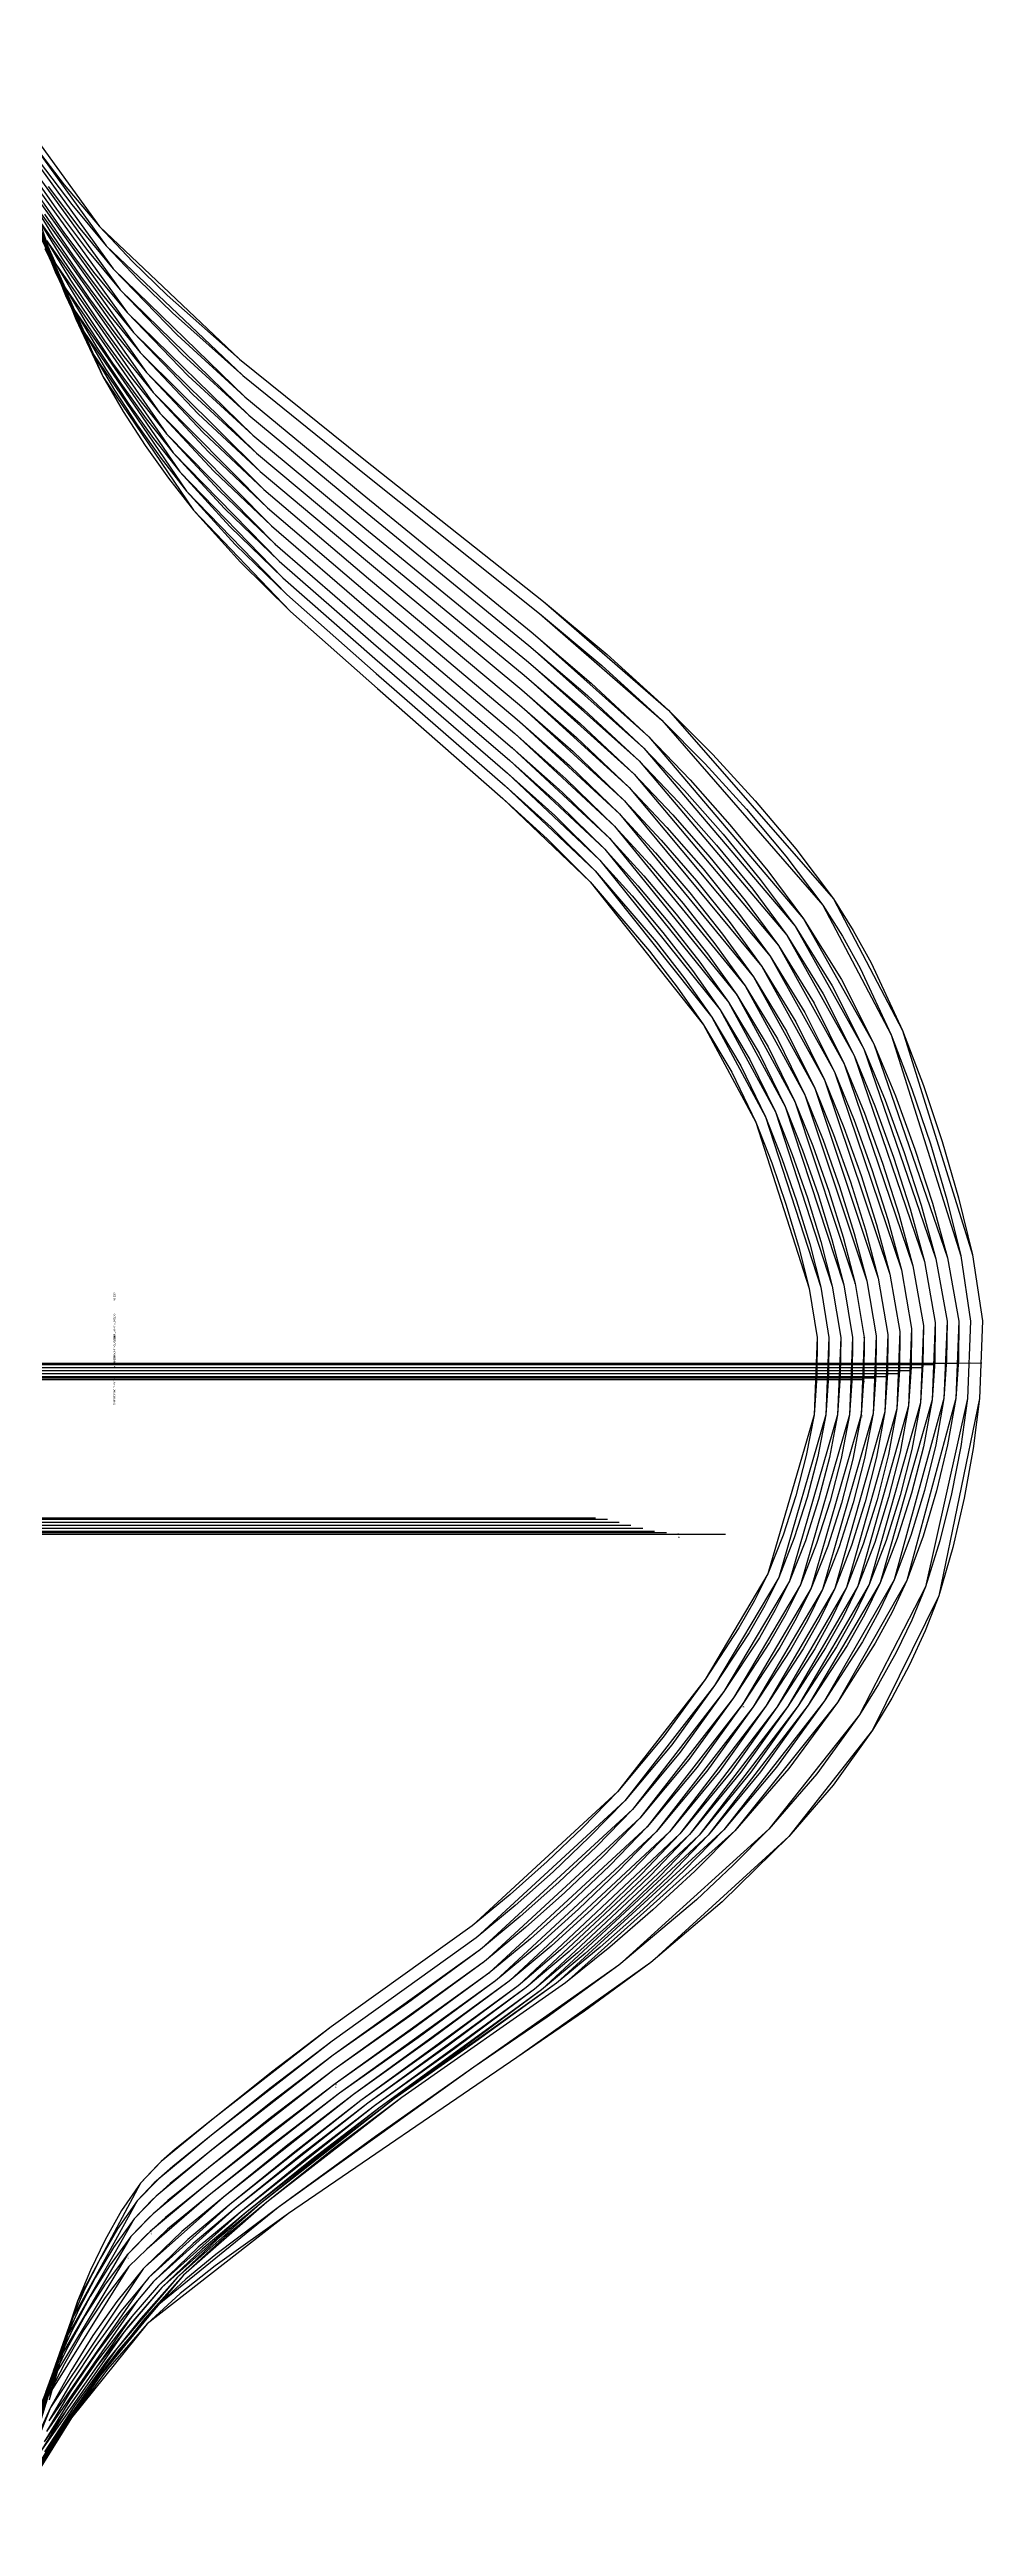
# Model space of a CAD drawing. Extents: x -839 to 1721, y -537 to 682.
# Drawn here: x 576.2 to 734.2, y -461.4 to -42 of the extents above; entities that cross this region are included whole.
import ezdxf
from ezdxf.enums import TextEntityAlignment as Align

# ---------------------------------------------------------------- set-up
doc = ezdxf.new("R2010")
doc.units = 0

# ---------------------------------------------------------------- blocks, each defined once
blk = doc.blocks.new('GMG1016S19-SS_42')
at = {"layer": '1'}
blk.add_lwpolyline([(573.0545, -66.8046), (576.6943, -77.6174), (585.2338, -97.4014), (600.5551, -120.0074), (617.0118, -137.1575), (631.7412, -150.2258), (652.9883, -168.8211), (667.7508, -182.9207), (686.938, -207.1345), (695.7924, -223.642), (704.8501, -251.7979), (706.181, -260.1037), (706.181, -260.1037), (705.6654, -273.2177), (697.86, -300.1112), (687.2072, -318.0157), (672.366, -337.0657), (647.7509, -359.7403), (623.885, -376.8446), (603.9181, -392.4199), (595.1297, -399.6716), (591.6118, -403.3038), (580.9641, -423.2936), (576.1508, -439.9865)], dxfattribs=at)
at = {"layer": '5'}
blk.add_line((494.0961, -293.3904), (690.6565, -293.3904), dxfattribs=at)
at = {"layer": '7'}
blk.add_line((494.0961, -293.3904), (690.6565, -293.3904), dxfattribs=at)
at = {"layer": '8'}
blk.add_line((470.9897, -267.2258), (706.0794, -267.2309), dxfattribs=at)
at = {"layer": '84'}
blk.add_lwpolyline([(573.0545, -66.8046), (576.6943, -77.6174), (580.639, -87.6605), (585.2338, -97.4014), (588.6755, -103.3044), (592.3992, -109.0372), (596.354, -114.615), (600.5551, -120.0074), (608.5155, -128.8288), (617.0118, -137.1575), (631.7412, -150.2258), (652.9883, -168.8211), (660.5296, -175.7096), (667.7508, -182.9207), (677.8168, -194.6606), (682.5082, -200.8023), (686.938, -207.1345), (691.7284, -215.1965), (695.7924, -223.642), (698.495, -230.5305), (700.8953, -237.5307), (703.0416, -244.6173), (704.8501, -251.7979), (706.181, -260.1037), (706.181, -260.1037), (706.1175, -266.6797), (705.6654, -273.2177), (704.3522, -280.1112), (702.5793, -286.9058), (700.4355, -293.5885), (697.86, -300.1112), (695.5435, -304.7747), (692.9578, -309.2958), (687.2072, -318.0157), (680.1206, -327.8074), (672.366, -337.0657), (666.5316, -343.0677), (660.461, -348.8335), (654.2101, -354.4113), (647.7509, -359.7403), (623.885, -376.8446), (613.8038, -384.5103), (603.9181, -392.4199), (597.4639, -397.5685), (595.1297, -399.6716), (594.4159, -400.3168), (591.6118, -403.3038), (588.3936, -407.9622), (585.6123, -412.905), (583.1409, -418.0332), (580.9641, -423.2936), (578.1803, -431.5283), (576.1508, -439.9865)], dxfattribs=at)
at = {"layer": '85'}
blk.add_lwpolyline([(470.9897, -267.2258), (706.0794, -267.2309)], dxfattribs=at)
at = {"layer": '1'}
for s, p in [('SIZE: 42', (587.0677, -263.1593)), ('Piece Name: GMG1016S19-SS', (587.0677, -266.7153))]:
    blk.add_text(s, height=0.25, rotation=269.8881, dxfattribs=at).set_placement(p)
at = {"layer": '1', "flags": 2}
blk.add_attdef('Dependency', text='', height=0.25, dxfattribs=at).set_placement((572.9555, -466.626), (595.1297, -399.6716), align=Align.ALIGNED)
blk = doc.blocks.new('GMG1016S19-SS_44')
at = {"layer": '1'}
blk.add_lwpolyline([(574.8173, -73.3832), (583.6387, -93.6397), (599.4172, -116.7766), (616.3615, -134.3127), (631.5203, -147.6706), (653.3846, -166.6723), (668.5788, -181.0919), (688.3477, -205.8696), (697.4561, -222.7657), (706.7982, -251.5921), (708.18, -260.0986), (708.18, -260.0986), (707.6669, -273.2151), (699.6939, -300.7284), (688.8074, -319.0444), (673.6335, -338.5414), (648.462, -361.7443), (624.0603, -379.2525), (603.6463, -395.1885), (594.6902, -402.6028), (591.0657, -406.3188), (579.8262, -426.7099), (574.6319, -443.7965)], dxfattribs=at)
at = {"layer": '5'}
blk.add_line((492.0946, -293.3904), (688.6576, -293.3904), dxfattribs=at)
at = {"layer": '7'}
blk.add_line((492.0946, -293.3904), (688.6576, -293.3904), dxfattribs=at)
at = {"layer": '8'}
blk.add_line((468.9882, -267.2208), (708.0784, -267.2233), dxfattribs=at)
at = {"layer": '84'}
blk.add_lwpolyline([(574.8173, -73.3832), (578.8965, -83.6676), (583.6387, -93.6397), (587.1845, -99.6849), (591.0199, -105.5523), (595.0941, -111.2571), (599.4172, -116.7766), (607.6163, -125.7961), (616.3615, -134.3127), (631.5203, -147.6706), (653.3846, -166.6723), (661.1468, -173.7157), (668.5788, -181.0919), (678.9497, -193.101), (683.7858, -199.3875), (688.3477, -205.8696), (693.2753, -214.1195), (697.4561, -222.7657), (700.24, -229.8193), (702.7139, -236.9846), (704.9313, -244.2414), (706.7982, -251.5921), (708.18, -260.0986), (708.18, -260.0986), (708.1165, -266.6772), (707.6669, -273.2151), (706.3258, -280.2687), (704.5148, -287.2182), (702.3278, -294.0533), (699.6939, -300.7284), (697.3291, -305.4986), (694.6824, -310.1264), (688.8074, -319.0444), (681.5633, -329.0672), (673.6335, -338.5414), (667.6695, -344.6831), (661.4618, -350.581), (655.0686, -356.2909), (648.462, -361.7443), (624.0603, -379.2525), (613.753, -387.096), (603.6463, -395.1885), (597.0601, -400.4641), (594.6902, -402.6028), (593.941, -403.2758), (591.0657, -406.3188), (587.7052, -411.0736), (584.7716, -416.1155), (582.1503, -421.3403), (579.8262, -426.7099), (576.8442, -435.13), (574.6319, -443.7965)], dxfattribs=at)
at = {"layer": '85'}
blk.add_lwpolyline([(468.9882, -267.2208), (708.0784, -267.2233)], dxfattribs=at)
at = {"layer": '1'}
for s, p in [('SIZE: 44', (587.0652, -263.1593)), ('Piece Name: GMG1016S19-SS', (587.0652, -266.7153))]:
    blk.add_text(s, height=0.25, rotation=270, dxfattribs=at).set_placement(p)
at = {"layer": '1', "flags": 2}
blk.add_attdef('Dependency', text='', height=0.25, dxfattribs=at).set_placement((570.9565, -471.1269), (594.6902, -402.6028), align=Align.ALIGNED)
blk = doc.blocks.new('GMG1016S19-SS_46')
at = {"layer": '1'}
blk.add_lwpolyline([(572.9453, -69.1465), (582.0411, -89.8805), (598.2818, -113.5406), (615.7138, -131.4654), (631.2993, -145.1153), (653.7808, -164.5311), (669.4094, -179.2605), (689.7599, -204.6047), (699.1223, -221.8894), (708.749, -251.3889), (710.1815, -260.096), (710.1815, -260.096), (709.6659, -273.2126), (701.5277, -301.3456), (690.4025, -320.0756), (674.8984, -340.0146), (649.1733, -363.7534), (624.2305, -381.6605), (603.372, -397.9571), (594.2356, -405.5415), (590.517, -409.3388), (578.6883, -430.1237), (573.1129, -447.6039)], dxfattribs=at)
at = {"layer": '5'}
blk.add_line((490.0956, -293.3904), (686.656, -293.3904), dxfattribs=at)
at = {"layer": '7'}
blk.add_line((490.0956, -293.3904), (686.656, -293.3904), dxfattribs=at)
at = {"layer": '8'}
blk.add_line((466.9892, -267.2182), (710.0799, -267.2208), dxfattribs=at)
at = {"layer": '84'}
blk.add_lwpolyline([(572.9453, -69.1465), (577.1541, -79.6722), (582.0411, -89.8805), (585.6936, -96.0628), (589.6407, -102.0623), (593.8343, -107.8992), (598.2818, -113.5406), (606.7171, -122.7633), (615.7138, -131.4654), (631.2993, -145.1153), (653.7808, -164.5311), (661.764, -171.7269), (669.4094, -179.2605), (674.8628, -185.3007), (680.0825, -191.5415), (685.0609, -197.9702), (689.7599, -204.6047), (694.8221, -213.04), (699.1223, -221.8894), (701.9875, -229.103), (704.5351, -236.4359), (706.8185, -243.8629), (708.749, -251.3889), (710.1815, -260.096), (710.1815, -260.096), (710.118, -266.6746), (709.6659, -273.2126), (708.2968, -280.4237), (706.4502, -287.5306), (704.2151, -294.5207), (701.5277, -301.3456), (699.1096, -306.225), (696.4071, -310.957), (690.4025, -320.0756), (683.001, -330.3245), (674.8984, -340.0146), (668.8024, -346.2986), (662.4574, -352.3311), (655.9195, -358.1629), (649.1733, -363.7534), (636.7958, -372.8289), (624.2305, -381.6605), (613.6996, -389.6792), (603.372, -397.9571), (596.6537, -403.3597), (594.2356, -405.5415), (593.4685, -406.235), (590.517, -409.3388), (587.0169, -414.1852), (583.9334, -419.3236), (581.1597, -424.6499), (578.6883, -430.1237), (575.5056, -438.7342)], dxfattribs=at)
at = {"layer": '85'}
blk.add_lwpolyline([(466.9892, -267.2182), (710.0799, -267.2208)], dxfattribs=at)
at = {"layer": '1'}
for s, p in [('SIZE: 46', (587.0677, -263.1567)), ('Piece Name: GMG1016S19-SS', (587.0677, -266.7128))]:
    blk.add_text(s, height=0.25, rotation=270, dxfattribs=at).set_placement(p)
at = {"layer": '1', "flags": 2}
blk.add_attdef('Dependency', text='', height=0.25, dxfattribs=at).set_placement((568.955, -475.6277), (594.2356, -405.5415), align=Align.ALIGNED)
blk = doc.blocks.new('GMG1016S19-SS_48')
at = {"layer": '1'}
blk.add_lwpolyline([(571.0708, -64.9098), (580.4434, -86.1213), (597.1464, -110.3097), (615.0661, -128.6231), (631.0783, -142.5601), (654.1771, -162.3873), (670.2375, -177.4317), (691.1721, -203.3398), (700.7861, -221.0131), (710.6971, -251.1857), (712.1805, -260.0935), (712.1805, -260.0935), (711.6674, -273.2101), (703.3616, -301.9654), (692.0027, -321.1094), (676.1684, -341.4903), (649.887, -365.755), (624.4057, -384.0684), (603.1002, -400.7206), (593.7784, -408.4879), (589.9735, -412.3564), (577.5503, -433.5425), (571.5966, -451.4114)], dxfattribs=at)
at = {"layer": '5'}
blk.add_line((488.0966, -293.3904), (684.6571, -293.3904), dxfattribs=at)
at = {"layer": '7'}
blk.add_line((488.0966, -293.3904), (684.6571, -293.3904), dxfattribs=at)
at = {"layer": '8'}
blk.add_line((464.9902, -267.2182), (712.0789, -267.2182), dxfattribs=at)
at = {"layer": '84'}
blk.add_lwpolyline([(575.4117, -75.6793), (580.4434, -86.1213), (584.2026, -92.4433), (588.2641, -98.5774), (592.5744, -104.5439), (597.1464, -110.3097), (605.8205, -119.7331), (615.0661, -128.6231), (631.0783, -142.5601), (654.1771, -162.3873), (662.3813, -169.7355), (670.2375, -177.4317), (675.8458, -183.604), (681.2153, -189.9819), (686.3385, -196.5554), (691.1721, -203.3398), (696.3715, -211.9631), (700.7861, -221.0131), (703.7324, -228.3918), (706.3563, -235.8924), (708.7083, -243.487), (710.6971, -251.1857), (712.1805, -260.0935), (712.1805, -260.0935), (712.117, -266.6721), (711.6674, -273.2101), (710.2704, -280.5786), (708.3857, -287.843), (706.1048, -294.988), (703.3616, -301.9654), (700.8953, -306.9489), (698.1343, -311.7851), (692.0027, -321.1094), (684.4437, -331.5843), (676.1684, -341.4903), (669.9403, -347.914), (663.4582, -354.0811), (656.778, -360.0425), (649.887, -365.755), (637.2429, -375.0361), (624.4057, -384.0684), (613.6488, -392.2624), (603.1002, -400.7206), (596.2498, -406.2527), (593.7784, -408.4879), (592.9961, -409.1941), (589.9735, -412.3564), (586.3286, -417.2992), (583.0951, -422.5316), (580.1691, -427.9596), (577.5503, -433.5425), (574.1721, -442.3385)], dxfattribs=at)
at = {"layer": '85'}
blk.add_lwpolyline([(464.9902, -267.2182), (712.0789, -267.2182)], dxfattribs=at)
at = {"layer": '1'}
for s, p in [('SIZE: 48', (587.0677, -263.1567)), ('Piece Name: GMG1016S19-SS', (587.0677, -266.7128))]:
    blk.add_text(s, height=0.25, rotation=270, dxfattribs=at).set_placement(p)
at = {"layer": '1', "flags": 2}
blk.add_attdef('Dependency', text='', height=0.25, dxfattribs=at).set_placement((566.956, -480.1286), (593.7784, -408.4879), align=Align.ALIGNED)
blk = doc.blocks.new('GMG1016S19-SS_50')
at = {"layer": '1'}
blk.add_lwpolyline([(569.1912, -60.6679), (578.8432, -82.3595), (596.0034, -107.0738), (614.4108, -125.7758), (630.8522, -139.9998), (654.5657, -160.236), (671.0579, -175.6029), (692.5717, -202.0723), (702.4421, -220.1317), (712.6377, -250.9775), (714.1693, -260.091), (714.1693, -260.091), (713.6562, -273.2075), (705.1879, -302.5775), (693.5902, -322.1381), (677.4257, -342.9636), (650.5931, -367.759), (624.5708, -386.4763), (602.8233, -403.4892), (593.3009, -411.4445), (589.4172, -415.3739), (576.4073, -436.9563), (570.0726, -455.2188)], dxfattribs=at)
at = {"layer": '2'}
for p in [(714.1693, -260.091), (714.1693, -260.091), (714.0677, -267.2182), (682.6479, -293.3904)]:
    blk.add_point(p, dxfattribs=at)
at = {"layer": '3'}
for p in [(578.8432, -82.3595), (596.0034, -107.0738), (614.4108, -125.7758), (630.8522, -139.9998), (654.5657, -160.236), (671.0579, -175.6029), (692.5717, -202.0723), (702.4421, -220.1317), (712.6377, -250.9775), (713.6562, -273.2075), (705.1879, -302.5775), (693.5902, -322.1381), (677.4257, -342.9636), (650.5931, -367.759), (624.5708, -386.4763), (602.8233, -403.4892), (593.3009, -411.4445), (589.4172, -415.3739), (576.4073, -436.9563)]:
    blk.add_point(p, dxfattribs=at)
at = {"layer": '4'}
for p in [(714.1693, -260.091, -3.998), (593.3009, -411.4445, -3.998)]:
    blk.add_point(p, dxfattribs=at)
at = {"layer": '5'}
blk.add_line((486.0875, -293.3904), (682.6479, -293.3904), dxfattribs=at)
at = {"layer": '7'}
blk.add_line((486.0875, -293.3904), (682.6479, -293.3904), dxfattribs=at)
at = {"layer": '8'}
blk.add_line((462.9811, -267.2182), (714.0677, -267.2182), dxfattribs=at)
at = {"layer": '84'}
blk.add_lwpolyline([(573.6616, -71.6839), (578.8432, -82.3595), (582.704, -88.8213), (586.8772, -95.09), (591.3044, -101.1835), (596.0034, -107.0738), (604.9138, -116.7004), (614.4108, -125.7758), (630.8522, -139.9998), (654.5657, -160.236), (662.9858, -167.7391), (671.0579, -175.6029), (676.8186, -181.9047), (682.338, -188.4223), (687.6034, -195.1381), (692.5717, -202.0723), (697.9057, -210.8836), (702.4421, -220.1317), (705.4698, -227.6729), (708.1673, -235.3412), (710.5879, -243.1085), (712.6377, -250.9775), (714.1693, -260.091), (714.1693, -260.091), (714.1058, -266.6696), (713.6562, -273.2075), (712.2313, -280.7361), (710.3111, -288.1529), (707.9844, -295.4529), (705.1879, -302.5775), (702.6682, -307.6728), (699.8488, -312.6131), (693.5902, -322.1381), (685.8737, -332.8417), (677.4257, -342.9636), (671.068, -349.5269), (664.4488, -355.8286), (657.6289, -361.9196), (650.5931, -367.759), (637.6798, -377.2459), (624.5708, -386.4763), (613.5879, -394.8481), (602.8233, -403.4892), (595.8358, -409.1509), (593.3009, -411.4445), (592.516, -412.1531), (589.4172, -415.3739), (585.6301, -420.4158), (582.2468, -425.7447), (579.1708, -431.2692), (576.4073, -436.9563), (572.8259, -445.9402)], dxfattribs=at)
at = {"layer": '85'}
blk.add_lwpolyline([(462.9811, -267.2182), (714.0677, -267.2182)], dxfattribs=at)
at = {"layer": '1'}
for s, p in [('# 5', (578.8432, -82.3595)), ('# 6', (596.0034, -107.0738)), ('# 7', (692.5717, -202.0723)), ('SIZE: 50', (587.0677, -252.4913)), ('CATEGORY: SHORT SLEEVE', (587.0677, -256.0473)), ('ANNOTATION: 2XFABRIC', (587.0677, -259.6033)), ('Quantity: 0,0', (587.0677, -263.1593)), ('# 8', (714.1693, -260.091)), ('Piece Name: GMG1016S19-SS', (587.0677, -266.7153)), ('# 9', (713.6562, -273.2075)), ('# 10', (693.5902, -322.1381)), ('# 11', (624.5708, -386.4763)), ('# 12', (593.3009, -411.4445)), ('# 13', (589.4172, -415.3739))]:
    blk.add_text(s, height=0.25, rotation=270, dxfattribs=at).set_placement(p)
at = {"layer": '1', "flags": 2}
blk.add_attdef('Dependency', text='', height=0.25, dxfattribs=at).set_placement((564.9469, -484.6295), (593.3009, -411.4445), align=Align.ALIGNED)
at = {"layer": '5'}
blk.add_text('# 15', height=0.25, rotation=270, dxfattribs=at).set_placement((682.6479, -293.3904))
at = {"layer": '8'}
blk.add_text('# 17', height=0.25, rotation=270, dxfattribs=at).set_placement((714.0677, -267.2182))
blk = doc.blocks.new('GMG1016S19-SS_52')
at = {"layer": '1'}
blk.add_lwpolyline([(567.3319, -56.1848), (577.2633, -78.3489), (594.8808, -103.5889), (613.7733, -122.6821), (630.644, -137.1982), (654.9746, -157.8433), (671.8986, -173.5252), (693.9966, -200.5584), (704.1211, -219.0039), (714.6011, -250.5253), (716.1861, -259.8395), (716.1861, -259.8395), (715.673, -272.9535), (707.1005, -302.7884), (695.3428, -322.6639), (678.9471, -343.8297), (651.726, -369.0367), (625.3201, -388.0689), (603.2551, -405.3637), (592.6811, -414.5179), (589.6585, -417.4414), (575.7139, -439.7731)], dxfattribs=at)
at = {"layer": '5'}
blk.add_line((484.1037, -293.1389), (680.6642, -293.1389), dxfattribs=at)
at = {"layer": '7'}
blk.add_line((484.1037, -293.1389), (680.6642, -293.1389), dxfattribs=at)
at = {"layer": '8'}
blk.add_line((460.9973, -266.9642), (716.0845, -266.9642), dxfattribs=at)
at = {"layer": '84'}
blk.add_lwpolyline([(571.9344, -67.4421), (577.2633, -78.3489), (581.2308, -84.9504), (585.5158, -91.3537), (590.0598, -97.5767), (594.8808, -103.5889), (604.0273, -113.4187), (613.7733, -122.6821), (630.644, -137.1982), (654.9746, -157.8433), (663.6157, -165.4988), (671.8986, -173.5252), (677.8168, -179.959), (683.4836, -186.6139), (688.8938, -193.4718), (693.9966, -200.5584), (699.4703, -209.5551), (704.1211, -219.0039), (707.23, -226.7103), (710.0037, -234.5462), (712.4904, -242.4837), (714.6011, -250.5253), (716.1861, -259.8395), (716.1861, -259.8395), (716.1226, -266.4156), (715.673, -272.9535), (714.2328, -280.5989), (712.2872, -288.1326), (709.9351, -295.5468), (707.1005, -302.7884), (704.5478, -307.9624), (701.6903, -312.9839), (695.3428, -322.6639), (687.5171, -333.5401), (678.9471, -343.8297), (672.4981, -350.4997), (665.7849, -356.9081), (658.8659, -363.0981), (651.726, -369.0367), (638.6246, -378.681), (625.3201, -388.0689), (614.1797, -396.5804), (603.2551, -405.3637), (596.1838, -411.127), (592.6811, -414.5179), (589.6585, -417.4414), (585.6402, -422.6611), (582.0182, -428.1729), (578.7086, -433.8854), (575.7139, -439.7731)], dxfattribs=at)
at = {"layer": '85'}
blk.add_lwpolyline([(460.9973, -266.9642), (716.0845, -266.9642)], dxfattribs=at)
at = {"layer": '1'}
for s, p in [('SIZE: 52', (587.0677, -263.1593)), ('Piece Name: GMG1016S19-SS', (587.0677, -266.7153))]:
    blk.add_text(s, height=0.25, rotation=270, dxfattribs=at).set_placement(p)
at = {"layer": '1', "flags": 2}
blk.add_attdef('Dependency', text='', height=0.25, dxfattribs=at).set_placement((562.9631, -489.3818), (592.6811, -414.5179), align=Align.ALIGNED)
blk = doc.blocks.new('GMG1016S19-SS_54')
at = {"layer": '1'}
blk.add_lwpolyline([(575.6682, -74.3408), (593.7479, -100.1065), (613.1281, -119.5883), (630.4255, -134.394), (655.3709, -155.448), (672.7292, -171.4475), (695.4089, -199.0421), (705.7873, -217.8736), (716.5518, -250.0707), (718.1876, -259.5881), (718.1876, -259.5881), (717.6745, -272.6995), (709.2061, -302.6055), (697.512, -322.5445), (681.1798, -343.7967), (654.0221, -369.1332), (627.6594, -388.2873), (605.6351, -405.6838), (592.4017, -417.5024), (592.069, -417.825), (576.3413, -441.3225), (568.2717, -461.4469)], dxfattribs=at)
at = {"layer": '5'}
blk.add_line((482.1048, -292.8875), (678.6652, -292.8875), dxfattribs=at)
at = {"layer": '7'}
blk.add_line((482.1048, -292.8875), (678.6652, -292.8875), dxfattribs=at)
at = {"layer": '8'}
blk.add_line((458.9984, -266.7128), (718.0834, -266.7102), dxfattribs=at)
at = {"layer": '84'}
blk.add_lwpolyline([(575.6682, -74.3408), (579.7398, -81.0819), (584.1391, -87.6174), (588.8025, -93.9724), (593.7479, -100.1065), (603.1307, -110.1395), (613.1281, -119.5883), (630.4255, -134.394), (655.3709, -155.448), (664.2304, -163.2586), (672.7292, -171.4475), (678.7998, -178.0109), (684.6164, -184.8028), (690.1689, -191.8056), (695.4089, -199.0421), (701.0172, -208.2267), (705.7873, -217.8736), (708.9775, -225.7451), (711.8224, -233.7486), (714.3801, -241.8563), (716.5518, -250.0707), (718.1876, -259.5881), (718.1876, -259.5881), (718.119, -266.1616), (717.6745, -272.6995), (716.2546, -280.3576), (714.3344, -287.9116), (712.0103, -295.3436), (709.2061, -302.6055), (706.6687, -307.7947), (703.829, -312.8315), (697.512, -322.5445), (689.7193, -333.464), (681.1798, -343.7967), (674.7485, -350.4997), (668.0505, -356.9386), (661.1443, -363.1642), (654.0221, -369.1332), (640.9411, -378.8411), (627.6594, -388.2873), (616.5368, -396.8497), (605.6351, -405.6838), (598.6069, -411.508), (592.4017, -417.5024), (592.069, -417.825), (587.624, -423.3342), (583.5498, -429.1254), (579.7804, -435.1249), (576.3413, -441.3225), (571.8531, -451.198)], dxfattribs=at)
at = {"layer": '85'}
blk.add_lwpolyline([(458.9984, -266.7128), (718.0834, -266.7102)], dxfattribs=at)
at = {"layer": '1'}
for s, p in [('SIZE: 54', (587.0677, -263.1593)), ('Piece Name: GMG1016S19-SS', (587.0677, -266.7153))]:
    blk.add_text(s, height=0.25, rotation=270, dxfattribs=at).set_placement(p)
at = {"layer": '1', "flags": 2}
blk.add_attdef('Dependency', text='', height=0.25, dxfattribs=at).set_placement((560.9641, -494.1316), (592.4017, -417.5024), align=Align.ALIGNED)
blk = doc.blocks.new('GMG1016S19-SS_56')
at = {"layer": '1'}
blk.add_lwpolyline([(574.0985, -70.4927), (592.643, -96.7131), (612.5058, -116.52), (630.2223, -131.5568), (655.7722, -152.9487), (673.5547, -169.2047), (696.8186, -197.2768), (707.451, -216.497), (718.5, -249.3646), (720.1866, -259.0826), (720.1866, -259.0826), (719.6735, -272.1966), (711.1874, -302.4556), (699.4119, -322.6512), (682.9502, -344.1828), (655.5512, -369.8748), (628.9421, -389.3109), (606.7171, -406.9538), (593.0291, -419.2651), (592.0385, -420.4615), (576.0949, -443.5831)], dxfattribs=at)
at = {"layer": '5'}
blk.add_line((480.1032, -292.3871), (676.6637, -292.3871), dxfattribs=at)
at = {"layer": '7'}
blk.add_line((480.1032, -292.3871), (676.6637, -292.3871), dxfattribs=at)
at = {"layer": '8'}
blk.add_line((456.9968, -266.2098), (720.0799, -266.2047), dxfattribs=at)
at = {"layer": '84'}
blk.add_lwpolyline([(574.0985, -70.4927), (578.2793, -77.3558), (582.7929, -84.0105), (587.5732, -90.4723), (592.643, -96.7131), (602.262, -106.9163), (612.5058, -116.52), (630.2223, -131.5568), (655.7722, -152.9487), (664.8501, -160.8811), (673.5547, -169.2047), (679.7828, -175.8773), (685.7492, -182.7861), (691.4465, -189.9082), (696.8186, -197.2768), (702.5666, -206.6494), (707.451, -216.497), (710.7225, -224.5335), (713.6435, -232.7021), (716.2699, -240.9775), (718.5, -249.3646), (720.1866, -259.0826), (720.1866, -259.0826), (720.118, -265.6587), (719.6735, -272.1966), (718.2536, -279.9436), (716.3334, -287.5865), (714.0042, -295.1074), (711.1874, -302.4556), (708.6372, -307.7134), (705.7772, -312.8138), (699.4119, -322.6512), (691.5608, -333.7129), (682.9502, -344.1828), (676.463, -350.9773), (669.7066, -357.5076), (662.7419, -363.8195), (655.5512, -369.8748), (642.3508, -379.725), (628.9421, -389.3109), (617.7179, -397.9952), (606.7171, -406.9538), (599.6432, -412.8771), (593.0291, -419.2651), (592.0385, -420.4615), (588.2945, -424.9776), (583.913, -430.9669), (579.8363, -437.1721), (576.0949, -443.5831)], dxfattribs=at)
at = {"layer": '85'}
blk.add_lwpolyline([(456.9968, -266.2098), (720.0799, -266.2047)], dxfattribs=at)
at = {"layer": '1'}
for s, p in [('SIZE: 56', (587.0677, -263.1567)), ('Piece Name: GMG1016S19-SS', (587.0677, -266.7128))]:
    blk.add_text(s, height=0.25, rotation=270, dxfattribs=at).set_placement(p)
at = {"layer": '1', "flags": 2}
blk.add_attdef('Dependency', text='', height=0.25, dxfattribs=at).set_placement((558.9626, -498.6325), (592.0385, -420.4615), align=Align.ALIGNED)
blk = doc.blocks.new('GMG1016S19-SS_58')
at = {"layer": '1'}
blk.add_lwpolyline([(572.5313, -66.6471), (591.5432, -93.3222), (611.886, -113.4466), (630.0217, -128.7222), (656.176, -150.4417), (674.3853, -166.9568), (698.2308, -195.5089), (709.1173, -215.1177), (720.4507, -248.661), (722.1881, -258.5797), (722.1881, -258.5797), (721.675, -271.6911), (713.0949, -302.2093), (701.2026, -322.5724), (684.5834, -344.2818), (656.9304, -370.1771), (630.0775, -389.7656), (607.6493, -407.5481), (593.8343, -419.956), (591.1038, -423.1895), (575.6936, -445.3611)], dxfattribs=at)
at = {"layer": '5'}
blk.add_line((478.1042, -291.8867), (674.6647, -291.8867), dxfattribs=at)
at = {"layer": '7'}
blk.add_line((478.1042, -291.8867), (674.6647, -291.8867), dxfattribs=at)
at = {"layer": '8'}
blk.add_line((454.9979, -265.7069), (722.0814, -265.6993), dxfattribs=at)
at = {"layer": '84'}
blk.add_lwpolyline([(572.5313, -66.6471), (576.8214, -73.6296), (581.4467, -80.3987), (586.3489, -86.9747), (591.5432, -93.3222), (601.3959, -103.6905), (611.886, -113.4466), (630.0217, -128.7222), (656.176, -150.4417), (665.4674, -158.5011), (674.3853, -166.9568), (680.7658, -173.7411), (686.8846, -180.7642), (692.7241, -188.0109), (698.2308, -195.5089), (704.116, -205.0669), (709.1173, -215.1177), (712.4701, -223.3168), (715.4647, -231.6557), (718.1597, -240.1012), (720.4507, -248.661), (722.1881, -258.5797), (722.1881, -258.5797), (722.117, -265.1557), (721.675, -271.6911), (720.2374, -279.5067), (718.2943, -287.2131), (715.9397, -294.7975), (713.0949, -302.2093), (710.5168, -307.5102), (707.6288, -312.6537), (701.2026, -322.5724), (693.2727, -333.7256), (684.5834, -344.2818), (678.0353, -351.1322), (671.2154, -357.7108), (664.1847, -364.0735), (656.9304, -370.1771), (643.6056, -380.1034), (630.0775, -389.7656), (618.7517, -398.5184), (607.6493, -407.5481), (600.5195, -413.5247), (593.8343, -419.956), (591.1038, -423.1895), (588.7898, -425.9276), (584.101, -432.1836), (579.722, -438.6631), (575.6936, -445.3611)], dxfattribs=at)
at = {"layer": '85'}
blk.add_lwpolyline([(454.9979, -265.7069), (722.0814, -265.6993)], dxfattribs=at)
at = {"layer": '1'}
for s, p in [('SIZE: 58', (587.0677, -263.1593)), ('Piece Name: GMG1016S19-SS', (587.0677, -266.7153))]:
    blk.add_text(s, height=0.25, rotation=270, dxfattribs=at).set_placement(p)
at = {"layer": '1', "flags": 2}
blk.add_attdef('Dependency', text='', height=0.25, dxfattribs=at).set_placement((556.9636, -503.1334), (591.1038, -423.1895), align=Align.ALIGNED)
blk = doc.blocks.new('GMG1016S19-SS_60')
at = {"layer": '1'}
blk.add_lwpolyline([(570.9616, -62.8015), (590.4408, -89.9262), (611.2663, -110.3758), (629.821, -125.8875), (656.5774, -147.9398), (675.2108, -164.714), (699.6405, -193.7436), (710.7809, -213.7385), (722.3989, -247.9548), (724.1871, -258.0768), (724.1871, -258.0768), (723.674, -271.1882), (714.9999, -301.9629), (702.9933, -322.4937), (686.2166, -344.3783), (658.3071, -370.4819), (631.2104, -390.2228), (608.579, -408.1425), (594.6395, -420.6469), (590.1309, -425.8996), (575.2923, -447.1391)], dxfattribs=at)
at = {"layer": '5'}
blk.add_line((476.1027, -291.3863), (672.6632, -291.3863), dxfattribs=at)
at = {"layer": '7'}
blk.add_line((476.1027, -291.3863), (672.6632, -291.3863), dxfattribs=at)
at = {"layer": '8'}
blk.add_line((452.9964, -265.204), (724.0804, -265.1938), dxfattribs=at)
at = {"layer": '84'}
blk.add_lwpolyline([(575.3609, -69.9059), (580.103, -76.7893), (585.1221, -83.4771), (590.4408, -89.9262), (600.5322, -100.4647), (611.2663, -110.3758), (629.821, -125.8875), (656.5774, -147.9398), (666.0846, -156.1262), (675.2108, -164.714), (681.7487, -171.6075), (688.0175, -178.7449), (694.0017, -186.1135), (699.6405, -193.7436), (705.6654, -203.4871), (710.7809, -213.7385), (714.215, -222.1027), (717.2859, -230.6067), (720.0494, -239.2223), (722.3989, -247.9548), (724.1871, -258.0768), (724.1871, -258.0768), (724.1185, -264.6528), (723.674, -271.1882), (722.2211, -279.0698), (720.2577, -286.8397), (717.8752, -294.4902), (714.9999, -301.9629), (712.3964, -307.307), (709.4805, -312.4937), (702.9933, -322.4937), (694.9898, -333.7383), (686.2166, -344.3783), (679.6075, -351.2821), (672.7267, -357.9165), (665.6299, -364.33), (658.3071, -370.4819), (644.8629, -380.487), (631.2104, -390.2228), (619.7829, -399.0442), (608.579, -408.1425), (601.3933, -414.1725), (594.6395, -420.6469), (590.1309, -425.8996), (589.2877, -426.8801), (584.289, -433.4003), (579.6103, -440.1516), (575.2923, -447.1391)], dxfattribs=at)
at = {"layer": '85'}
blk.add_lwpolyline([(452.9964, -265.204), (724.0804, -265.1938)], dxfattribs=at)
at = {"layer": '1'}
for s, p in [('SIZE: 60', (587.0677, -263.1593)), ('Piece Name: GMG1016S19-SS', (587.0677, -266.7153))]:
    blk.add_text(s, height=0.25, rotation=270, dxfattribs=at).set_placement(p)
at = {"layer": '1', "flags": 2}
blk.add_attdef('Dependency', text='', height=0.25, dxfattribs=at).set_placement((554.9621, -507.6343), (590.1309, -425.8996), align=Align.ALIGNED)
blk = doc.blocks.new('GMG1016S19-SS_62')
at = {"layer": '1'}
blk.add_lwpolyline([(569.3944, -58.956), (589.341, -86.5353), (610.644, -107.3074), (629.6229, -123.0529), (656.9787, -145.4405), (676.0388, -162.4711), (701.0527, -191.9783), (712.4472, -212.3593), (724.3496, -247.2513), (726.1886, -257.5738), (726.1886, -257.5738), (725.6755, -270.6853), (716.8541, -301.6809), (704.7002, -322.3438), (687.7355, -344.358), (659.539, -370.5962), (632.1756, -390.4209), (609.3232, -408.4219), (595.2414, -420.9873), (588.8305, -428.4726), (574.7335, -448.6961)], dxfattribs=at)
at = {"layer": '5'}
blk.add_line((474.1037, -290.8859), (670.6642, -290.8859), dxfattribs=at)
at = {"layer": '7'}
blk.add_line((474.1037, -290.8859), (670.6642, -290.8859), dxfattribs=at)
at = {"layer": '8'}
blk.add_line((450.9974, -264.6985), (726.0844, -264.6858), dxfattribs=at)
at = {"layer": '84'}
blk.add_lwpolyline([(573.9004, -66.1848), (578.7568, -73.1851), (583.8978, -79.9796), (589.341, -86.5353), (599.6636, -97.2439), (610.644, -107.3074), (629.6229, -123.0529), (656.9787, -145.4405), (666.7043, -153.7488), (676.0388, -162.4711), (682.7317, -169.4739), (689.1503, -176.7256), (695.2768, -184.2161), (701.0527, -191.9783), (707.2148, -201.9072), (712.4472, -212.3593), (715.9625, -220.8861), (719.1071, -229.5576), (721.9366, -238.346), (724.3496, -247.2513), (726.1886, -257.5738), (726.1886, -257.5738), (726.12, -264.1499), (725.6755, -270.6853), (724.1947, -278.6254), (722.1957, -286.4536), (719.7726, -294.1574), (716.8541, -301.6809), (714.215, -307.0607), (711.2636, -312.2804), (704.7002, -322.3438), (696.6027, -333.657), (687.7355, -344.358), (681.0553, -351.2998), (674.1033, -357.9699), (666.9329, -364.4139), (659.539, -370.5962), (645.9602, -380.6445), (632.1756, -390.4209), (620.6363, -399.2804), (609.3232, -408.4219), (602.0689, -414.4849), (595.2414, -420.9873), (589.5823, -427.5075), (588.8305, -428.4726), (584.2839, -434.3248), (579.3207, -441.386), (574.7335, -448.6961)], dxfattribs=at)
at = {"layer": '85'}
blk.add_lwpolyline([(450.9974, -264.6985), (726.0844, -264.6858)], dxfattribs=at)
at = {"layer": '1'}
for s, p in [('SIZE: 62', (587.0677, -263.1567)), ('Piece Name: GMG1016S19-SS', (587.0677, -266.7128))]:
    blk.add_text(s, height=0.25, rotation=270, dxfattribs=at).set_placement(p)
at = {"layer": '1', "flags": 2}
blk.add_attdef('Dependency', text='', height=0.25, dxfattribs=at).set_placement((552.9631, -512.1352), (588.8305, -428.4726), align=Align.ALIGNED)
blk = doc.blocks.new('GMG1016S19-SS_64')
at = {"layer": '1'}
blk.add_lwpolyline([(567.7713, -54.5313), (588.1701, -82.7126), (609.9683, -103.9419), (629.3816, -120.0278), (657.3698, -142.9055), (676.8669, -160.3096), (702.4624, -190.467), (714.1109, -211.2366), (726.2978, -246.7992), (728.1876, -257.3224), (728.1876, -257.3224), (727.6745, -270.4339), (719.2645, -301.1272), (707.4637, -321.6479), (690.3695, -343.4792), (662.0358, -369.438), (634.586, -389.0061), (611.8606, -406.8115), (597.8551, -419.2448), (587.6214, -431.2844), (575.3456, -448.8181)], dxfattribs=at)
at = {"layer": '5'}
blk.add_line((472.1022, -290.637), (668.6627, -290.637), dxfattribs=at)
at = {"layer": '7'}
blk.add_line((472.1022, -290.637), (668.6627, -290.637), dxfattribs=at)
at = {"layer": '8'}
blk.add_line((448.9959, -264.4471), (728.086, -264.4344), dxfattribs=at)
at = {"layer": '84'}
blk.add_lwpolyline([(572.3916, -61.91), (577.3573, -69.0627), (582.61, -76.0121), (588.1701, -82.7126), (598.7339, -93.6575), (609.9683, -103.9419), (629.3816, -120.0278), (657.3698, -142.9055), (667.3165, -151.3942), (676.8669, -160.3096), (683.7147, -167.4648), (690.2831, -174.8791), (696.5519, -182.5346), (702.4624, -190.467), (708.7617, -200.5839), (714.1109, -211.2366), (717.7075, -219.926), (720.9283, -228.7652), (723.8264, -237.7187), (726.2978, -246.7992), (728.1876, -257.3224), (728.1876, -257.3224), (728.1139, -263.8959), (727.6745, -270.4339), (726.2724, -278.285), (724.3725, -286.0345), (722.0636, -293.6647), (719.2645, -301.1272), (716.7246, -306.4714), (713.8696, -311.6606), (707.4637, -321.6479), (699.3256, -332.8874), (690.3695, -343.4792), (683.6512, -350.3499), (676.6637, -356.9513), (669.4628, -363.3267), (662.0358, -369.438), (648.4087, -379.3465), (634.586, -389.0061), (623.1052, -397.7615), (611.8606, -406.8115), (604.6572, -412.8161), (597.8551, -419.2448), (591.6778, -426.207), (587.6214, -431.2844), (585.8688, -433.479), (580.4078, -441.0126), (575.3456, -448.8181)], dxfattribs=at)
at = {"layer": '85'}
blk.add_lwpolyline([(448.9959, -264.4471), (728.086, -264.4344)], dxfattribs=at)
at = {"layer": '1'}
for s, p in [('SIZE: 64', (587.0677, -263.1593)), ('Piece Name: GMG1016S19-SS', (587.0677, -266.7153))]:
    blk.add_text(s, height=0.25, rotation=270, dxfattribs=at).set_placement(p)
at = {"layer": '1', "flags": 2}
blk.add_attdef('Dependency', text='', height=0.25, dxfattribs=at).set_placement((550.9616, -516.8875), (587.6214, -431.2844), align=Align.ALIGNED)
blk = doc.blocks.new('GMG1016S19-SS_66')
at = {"layer": '1'}
blk.add_lwpolyline([(566.1483, -50.3556), (586.9966, -79.1388), (609.2902, -100.8228), (629.1377, -117.2541), (657.7585, -140.6145), (677.6949, -158.3919), (703.8747, -189.1996), (715.7746, -210.3552), (728.246, -246.5934), (730.1866, -257.3198), (730.1866, -257.3198), (729.676, -270.4313), (721.3854, -301.2644), (709.643, -321.9095), (692.272, -343.6468), (663.5878, -369.4151), (635.8484, -388.7801), (612.9986, -406.5118), (598.9117, -418.9019), (585.973, -434.1877), (575.0053, -450.0601)], dxfattribs=at)
at = {"layer": '5'}
blk.add_line((470.1007, -290.637), (666.6612, -290.637), dxfattribs=at)
at = {"layer": '7'}
blk.add_line((470.1007, -290.637), (666.6612, -290.637), dxfattribs=at)
at = {"layer": '8'}
blk.add_line((446.9943, -264.4445), (730.09, -264.4293), dxfattribs=at)
at = {"layer": '84'}
blk.add_lwpolyline([(575.9451, -65.1993), (581.3146, -72.2935), (586.9966, -79.1388), (597.8017, -90.3174), (609.2902, -100.8228), (629.1377, -117.2541), (657.7585, -140.6145), (667.9312, -149.286), (677.6949, -158.3919), (684.6977, -165.702), (691.4135, -173.2763), (697.827, -181.097), (703.8747, -189.1996), (710.306, -199.5043), (715.7746, -210.3552), (719.4551, -219.2097), (722.7494, -228.214), (725.7161, -237.3402), (728.246, -246.5934), (730.1866, -257.3198), (730.1866, -257.3198), (730.1104, -263.8934), (729.676, -270.4313), (728.2968, -278.3129), (726.4274, -286.098), (724.149, -293.7638), (721.3854, -301.2644), (718.8734, -306.6466), (716.0388, -311.8689), (709.643, -321.9095), (701.3855, -333.1211), (692.272, -343.6468), (685.4648, -350.4743), (678.3883, -357.0301), (671.1087, -363.3648), (663.5878, -369.4151), (635.8484, -388.7801), (624.3041, -397.4897), (612.9986, -406.5118), (605.7545, -412.4935), (598.9117, -418.9019), (592.3534, -426.2324), (586.1863, -433.893), (585.973, -434.1877), (580.385, -441.8331), (575.0053, -450.0601)], dxfattribs=at)
at = {"layer": '85'}
blk.add_lwpolyline([(446.9943, -264.4445), (730.09, -264.4293)], dxfattribs=at)
at = {"layer": '1'}
for s, p in [('SIZE: 66', (587.0677, -263.1593)), ('Piece Name: GMG1016S19-SS', (587.0677, -266.7153))]:
    blk.add_text(s, height=0.25, rotation=270, dxfattribs=at).set_placement(p)
at = {"layer": '1', "flags": 2}
blk.add_attdef('Dependency', text='', height=0.25, dxfattribs=at).set_placement((548.9626, -521.8888), (585.973, -434.1877), align=Align.ALIGNED)
blk = doc.blocks.new('GMG1016S19-SS_68')
at = {"layer": '1'}
blk.add_lwpolyline([(564.4973, -45.7658), (585.7926, -75.2221), (608.9473, -97.2313), (629.5289, -113.8733), (659.2012, -137.5334), (679.8895, -155.5598), (707.1411, -186.8932), (718.7362, -208.8668), (730.499, -246.2886), (732.1881, -257.3173), (732.1881, -257.3173), (731.675, -270.4288), (724.5173, -302.354), (713.387, -323.9999), (698.0302, -343.3776), (672.6301, -366.3773), (648.0506, -383.6823), (614.9467, -407.416), (594.454, -424.1039), (582.6253, -438.5082), (571.2511, -456.0367)], dxfattribs=at)
at = {"layer": '5'}
blk.add_line((468.1017, -290.637), (664.6622, -290.637), dxfattribs=at)
at = {"layer": '7'}
blk.add_line((468.1017, -290.637), (664.6622, -290.637), dxfattribs=at)
at = {"layer": '8'}
blk.add_line((444.9953, -264.442), (732.0941, -264.4242), dxfattribs=at)
at = {"layer": '84'}
blk.add_lwpolyline([(574.4566, -60.988), (579.9506, -68.2448), (585.7926, -75.2221), (591.279, -81.0235), (597.0042, -86.5937), (608.9473, -97.2313), (629.5289, -113.8733), (659.2012, -137.5334), (669.7523, -146.3218), (679.8895, -155.5598), (687.2123, -162.9538), (694.2354, -170.6296), (700.9131, -178.5849), (707.1411, -186.8932), (710.4685, -192.1434), (713.4886, -197.5816), (718.7362, -208.8668), (722.2516, -218.0286), (725.3783, -227.3326), (728.1647, -236.7509), (730.499, -246.2886), (732.1881, -257.3173), (732.1881, -257.3173), (731.675, -270.4288), (730.5421, -278.5517), (728.942, -286.5984), (726.9734, -294.5461), (724.5173, -302.354), (722.2084, -307.9903), (719.5516, -313.4742), (716.6026, -318.8132), (713.387, -323.9999), (706.1378, -334.0227), (698.0302, -343.3776), (692.0002, -349.466), (685.7391, -355.3207), (672.6301, -366.3773), (660.4661, -375.1961), (648.0506, -383.6823), (631.3958, -395.4095), (614.9467, -407.416), (604.355, -415.3739), (599.2724, -419.5954), (594.454, -424.1039), (587.944, -431.5359), (582.6253, -438.5082), (581.9496, -439.3947), (576.3743, -447.5709), (571.2511, -456.0367)], dxfattribs=at)
at = {"layer": '85'}
blk.add_lwpolyline([(444.9953, -264.442), (732.0941, -264.4242)], dxfattribs=at)
at = {"layer": '1'}
for s, p in [('SIZE: 68', (587.0677, -263.1593)), ('Piece Name: GMG1016S19-SS', (587.0677, -266.7153))]:
    blk.add_text(s, height=0.25, rotation=270, dxfattribs=at).set_placement(p)
at = {"layer": '1', "flags": 2}
blk.add_attdef('Dependency', text='', height=0.25, dxfattribs=at).set_placement((546.9611, -528.889), (582.6253, -438.5082), align=Align.ALIGNED)
blk = doc.blocks.new('GMG1016S19-SS_70')
at = {"layer": '1'}
blk.add_lwpolyline([(562.9022, -42.0066), (584.6598, -71.9913), (608.3758, -94.4322), (629.4476, -111.3918), (659.8285, -135.5014), (681.0147, -153.8758), (708.942, -185.8366), (720.6539, -208.148), (732.5005, -246.126), (734.1896, -257.3148), (734.1896, -257.3148), (733.6765, -270.4262), (726.7855, -303.8425), (715.5663, -326.611), (701.4236, -344.5917), (678.0023, -365.9531), (655.3201, -382.0465), (616.6892, -408.4651), (592.7294, -427.1112), (579.9024, -443.0497), (569.1556, -460.3674)], dxfattribs=at)
at = {"layer": '5'}
blk.add_line((466.1028, -290.637), (662.6607, -290.637), dxfattribs=at)
at = {"layer": '7'}
blk.add_line((466.1028, -290.637), (662.6607, -290.637), dxfattribs=at)
at = {"layer": '8'}
blk.add_line((442.9938, -264.4395), (734.1007, -264.4191), dxfattribs=at)
at = {"layer": '84'}
blk.add_lwpolyline([(573.0367, -57.5285), (578.6679, -64.9047), (584.6598, -71.9913), (590.2783, -77.9069), (596.1431, -83.5864), (608.3758, -94.4322), (629.4476, -111.3918), (659.8285, -135.5014), (670.6337, -144.4575), (681.0147, -153.8758), (688.5229, -161.412), (695.7213, -169.2377), (702.5666, -177.353), (708.942, -185.8366), (712.3075, -191.1655), (715.3606, -196.6875), (720.6539, -208.148), (724.1972, -217.4495), (727.3494, -226.8906), (730.1535, -236.4486), (732.5005, -246.126), (734.1896, -257.3148), (734.1896, -257.3148), (733.6765, -270.4262), (732.6021, -278.9124), (731.0806, -287.3299), (729.1833, -295.6535), (726.7855, -303.8425), (724.4893, -309.7658), (721.8223, -315.5366), (718.8429, -321.1576), (715.5663, -326.611), (708.909, -335.9201), (701.4236, -344.5917), (690.0927, -355.6788), (678.0023, -365.9531), (666.8034, -374.1903), (655.3201, -382.0465), (616.6892, -408.4651), (604.2762, -417.2941), (598.3326, -422.0109), (592.7294, -427.1112), (586.0365, -434.8049), (579.9024, -443.0497), (574.3093, -451.5333)], dxfattribs=at)
at = {"layer": '85'}
blk.add_lwpolyline([(442.9938, -264.4395), (734.1007, -264.4191)], dxfattribs=at)
at = {"layer": '1'}
for s, p in [('SIZE: 70', (587.0677, -263.1593)), ('Piece Name: GMG1016S19-SS', (587.0677, -266.7153))]:
    blk.add_text(s, height=0.25, rotation=270, dxfattribs=at).set_placement(p)
at = {"layer": '1', "flags": 2}
blk.add_attdef('Dependency', text='', height=0.25, dxfattribs=at).set_placement((544.9621, -535.8892), (579.9024, -443.0497), align=Align.ALIGNED)

msp = doc.modelspace()

# ---------------------------------------------------------------- block references
at = {"layer": '1'}
for name in ['GMG1016S19-SS_70', 'GMG1016S19-SS_68', 'GMG1016S19-SS_66', 'GMG1016S19-SS_64', 'GMG1016S19-SS_62', 'GMG1016S19-SS_60', 'GMG1016S19-SS_58', 'GMG1016S19-SS_56', 'GMG1016S19-SS_54', 'GMG1016S19-SS_52', 'GMG1016S19-SS_50', 'GMG1016S19-SS_48', 'GMG1016S19-SS_46', 'GMG1016S19-SS_44', 'GMG1016S19-SS_42']:
    msp.add_blockref(name, (0, 0), dxfattribs=at)

doc.saveas('drawing.dxf')
